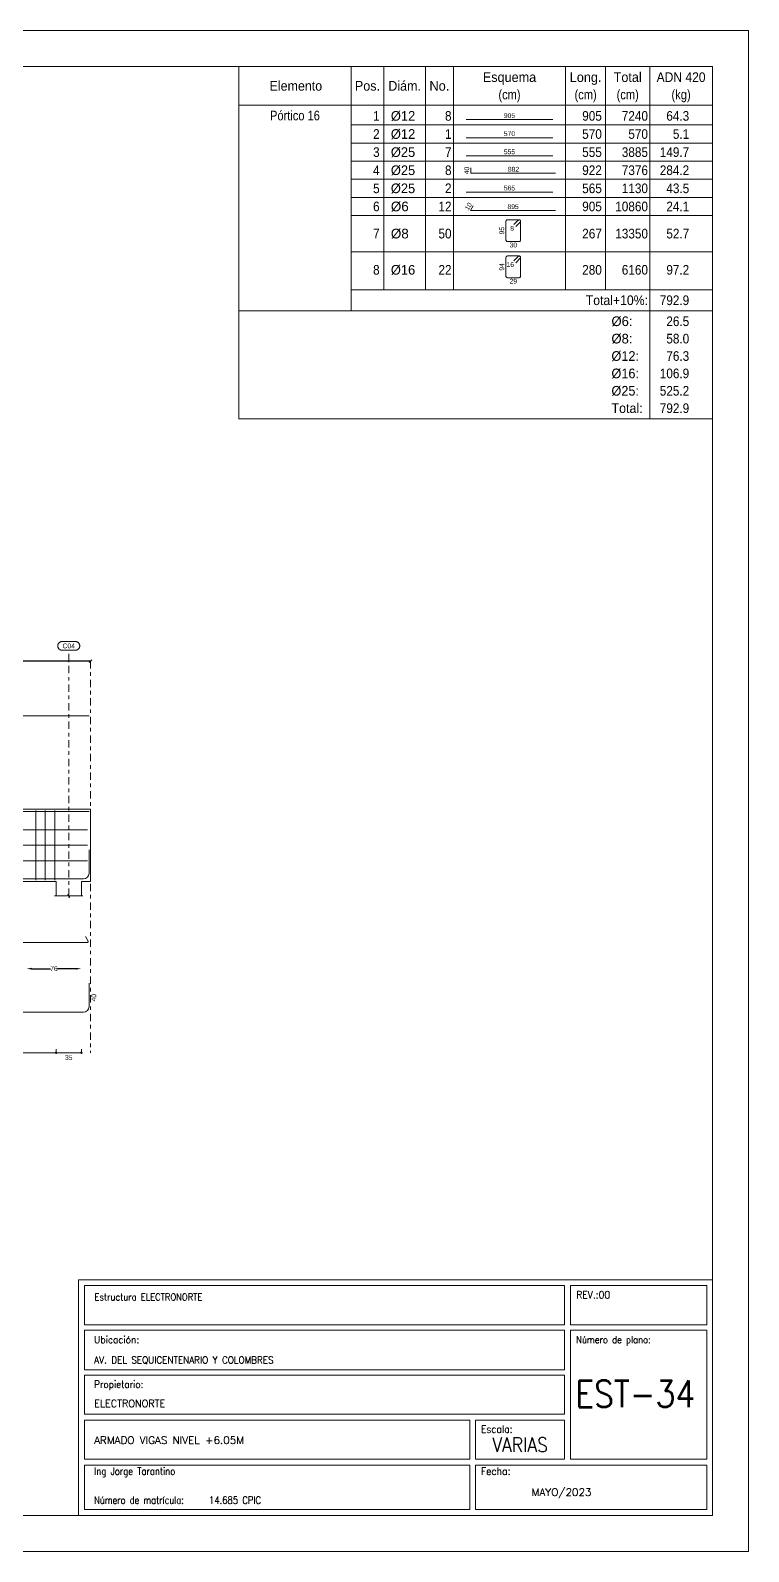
# Model space of a CAD drawing. Header units: millimetres. Extents: x 3 to 479, y -191 to 120.
# Drawn here: x 139.9 to 159.73, y -84.95 to -42.95 of the extents above; entities that cross this region are included whole.
import ezdxf
from ezdxf.enums import TextEntityAlignment as Align

# ---------------------------------------------------------------- set-up
doc = ezdxf.new("R2010")
doc.units = ezdxf.units.MM
doc.linetypes.add('CYPE_RAYAPUNTO', pattern=[0.4125, 0.2025, -0.105, 0, -0.105])
for name, color, linetype, lineweight in [('ALZ_CONT_NUDOS', 122, 'Continuous', 9), ('ALZ_CONT_VIG_HORMIGON', 2, 'Continuous', 9), ('ALZ_COT_COT_ANCLAJES', 3, 'Continuous', 0), ('ALZ_COT_COT_ARM', 3, 'Continuous', 0), ('ALZ_COT_COT_EST', 3, 'Continuous', 0), ('ALZ_COT_COT_LIN_APOYOS', 2, 'CYPE_RAYAPUNTO', 0), ('ALZ_COT_LONGITUD_PROYECTADA', 122, 'Continuous', 0), ('ALZ_COT_TEXTOS_ESTRIBOS', 122, 'Continuous', 0), ('ALZ_REF_COT_LIN_AUX_COTA', 2, 'CYPE_RAYAPUNTO', 9), ('ALZ_REF_REF_REFERENCIA', 3, 'Continuous', 9), ('ALZ_REF_TEXTO_REF_REFERENCIA', 3, 'Continuous', 9), ('ARM_LONGITUDINAL_Ø12', 171, 'Continuous', 9), ('ARM_LONGITUDINAL_Ø25', 20, 'Continuous', 9), ('ARM_LONGITUDINAL_Ø6', 151, 'Continuous', 9), ('ARM_TRANSVERSAL_Ø8', 32, 'Continuous', 9), ('CYPE', 7, 'Continuous', 0), ('DESPIECES_TABLA', 7, 'Continuous', 9), ('RECUAD_LIMITES', 2, 'Continuous', 0), ('RECUAD_MARCO', 1, 'Continuous', 20), ('TABLAS', 1, 'Continuous', 9), ('TEXTO_TABLAS', 1, 'Continuous', 0), ('TEXTOS_COTAS_DESPIECES_TABLA', 1, 'Continuous', 0)]:
    doc.layers.add(name, color=color, linetype=linetype, lineweight=lineweight)
doc.styles.add('CYPETXT', font='romans__.ttf', dxfattribs={"height": 0.2})
doc.styles.add('CYPETXT_0.2_romans', font='arial.ttf', dxfattribs={"height": 0.133333})
doc.styles.add('CYPETXT_romans', font='arial.ttf', dxfattribs={"height": 0.2})
doc.dimstyles.new('cype_arrow', dxfattribs={"dimtxt": 0.18, "dimasz": 0.15, "dimexe": 0.05, "dimexo": 0.05, "dimgap": 0, "dimtad": 0, "dimdec": 4, "dimzin": 0, "dimdsep": 46, "dimtxsty": 'CYPETXT_0.2_romans', "dimcen": 0.09, "dimadec": 0, "dimazin": 0, "dimtfac": 1, "dimtdec": 4, "dimtofl": 0, "dimtmove": 2, "dimatfit": 3, "dimfxl": 1, "dimtolj": 1, "dimtzin": 0, "dimarcsym": 0})
doc.dimstyles.new('cype_oblique', dxfattribs={"dimtxt": 0.18, "dimasz": 0.18, "dimexe": 0.05, "dimexo": 0.05, "dimgap": 0, "dimtad": 0, "dimdec": 4, "dimzin": 0, "dimdsep": 46, "dimtxsty": 'CYPETXT_0.2_romans', "dimblk": 'OBLIQUE', "dimtsz": 0.04, "dimcen": 0.09, "dimadec": 0, "dimazin": 0, "dimtfac": 1, "dimtdec": 4, "dimtofl": 0, "dimtmove": 2, "dimatfit": 3, "dimfxl": 1, "dimtolj": 1, "dimtzin": 0, "dimarcsym": 0})

# ---------------------------------------------------------------- blocks, each defined once
blk = doc.blocks.new('*D1004')
at = {"layer": 'ALZ_COT_LONGITUD_PROYECTADA', "color": 0, "lineweight": -2, "transparency": 16777216}
for p, q in [((124.198, -60.407), (124.278, -60.327)), ((124.238, -60.367), (132.725, -60.367)), ((141.558, -60.367), (133.071, -60.367)), ((141.518, -60.407), (141.598, -60.327))]:
    blk.add_line(p, q, dxfattribs=at)
at = {"layer": 'Defpoints', "color": 0, "transparency": 16777216}
for p in [(124.238, -60.367), (124.238, -60.367), (141.558, -60.367)]:
    blk.add_point(p, dxfattribs=at)
at = {"layer": 'ALZ_COT_LONGITUD_PROYECTADA', "color": 0, "transparency": 16777216, "insert": (132.898, -60.367), "char_height": 0.1333, "attachment_point": 5, "style": 'CYPETXT_0.2_romans'}
blk.add_mtext('\\A1;8.66', dxfattribs=at)
blk = doc.blocks.new('_OBLIQUE')
at = {"color": 0, "linetype": 'ByBlock', "lineweight": -2}
blk.add_line((-0.5, -0.5), (0.5, 0.5), dxfattribs=at)
blk = doc.blocks.new('*D1008')
at = {"layer": 'ALZ_COT_COT_ARM', "color": 0, "lineweight": -2, "transparency": 16777216}
for p, q in [((139.943, -68.86), (140.456, -68.86)), ((141.158, -68.86), (140.645, -68.86))]:
    blk.add_line(p, q, dxfattribs=at)
at = {"layer": 'ALZ_COT_COT_ARM', "color": 0, "transparency": 16777216}
for points in [[(139.943, -68.835), (139.943, -68.885), (139.793, -68.86)], [(141.158, -68.835), (141.158, -68.885), (141.308, -68.86)]]:
    blk.add_solid(points, dxfattribs=at)
at = {"layer": 'Defpoints', "color": 0, "transparency": 16777216}
for p in [(139.793, -68.86), (141.308, -68.86), (141.308, -68.86)]:
    blk.add_point(p, dxfattribs=at)
at = {"layer": 'ALZ_COT_COT_ARM', "color": 0, "transparency": 16777216, "insert": (140.55, -68.86), "char_height": 0.1333, "attachment_point": 5, "style": 'CYPETXT_0.2_romans'}
blk.add_mtext('\\A1;76', dxfattribs=at)

msp = doc.modelspace()

# ---------------------------------------------------------------- linework, layer by layer
at = {"layer": 'ALZ_CONT_NUDOS'}
for p, q in [((140.60793, -66.45177), (140.60793, -66.85177)), ((141.30793, -66.45177), (141.30793, -66.85177))]:
    msp.add_line(p, q, dxfattribs=at)
for points in [[(140.60793, -64.45177), (141.30793, -64.45177), (141.55793, -64.45177), (141.55793, -66.45177), (141.30793, -66.45177)], [(140.56793, -66.85177), (140.92793, -66.85177), (140.94293, -66.80177), (140.97293, -66.90177), (140.98793, -66.85177), (141.34793, -66.85177)]]:
    msp.add_lwpolyline(points, dxfattribs=at)
at = {"layer": 'ALZ_CONT_VIG_HORMIGON'}
for p, q in [((124.63793, -64.45177), (140.60793, -64.45177)), ((124.63793, -66.45177), (140.60793, -66.45177))]:
    msp.add_line(p, q, dxfattribs=at)
at = {"layer": 'ALZ_COT_COT_EST'}
msp.add_line((140.60793, -71.18112), (140.60793, -71.08112), dxfattribs=at)
for points in [[(137.41393, -71.18112), (140.60793, -71.18112), (140.60793, -71.08112)], [(140.60793, -71.18112), (141.30793, -71.18112), (141.30793, -71.08112)]]:
    msp.add_lwpolyline(points, dxfattribs=at)
for centre in [(140.60793, -71.18112), (140.60793, -71.18112), (141.30793, -71.18112)]:
    msp.add_circle(centre, 0.02, dxfattribs=at)
at = {"layer": 'ALZ_COT_COT_LIN_APOYOS'}
msp.add_line((141.55793, -60.36698), (141.55793, -71.18112), dxfattribs=at)
at = {"layer": 'ALZ_REF_COT_LIN_AUX_COTA'}
for p, q in [((140.95793, -60.36698), (140.95793, -60.06698)), ((140.95793, -66.85177), (140.95793, -60.36698))]:
    msp.add_line(p, q, dxfattribs=at)
at = {"layer": 'ALZ_REF_REF_REFERENCIA'}
msp.add_lwpolyline([(141.14193, -59.82698), (141.14994, -59.82725), (141.15792, -59.82805), (141.16583, -59.82938), (141.17363, -59.83124), (141.18129, -59.83362), (141.18877, -59.8365), (141.19605, -59.83988), (141.20308, -59.84373), (141.20984, -59.84805), (141.2163, -59.8528), (141.22242, -59.85798), (141.22818, -59.86356), (141.23356, -59.8695), (141.23853, -59.8758), (141.24307, -59.88241), (141.24716, -59.88931), (141.25078, -59.89647), (141.25391, -59.90385), (141.25654, -59.91143), (141.25866, -59.91916), (141.26025, -59.92702), (141.26132, -59.93497), (141.26186, -59.94297), (141.26186, -59.95099), (141.26132, -59.95899), (141.26025, -59.96694), (141.25866, -59.9748), (141.25654, -59.98253), (141.25391, -59.99011), (141.25078, -59.99749), (141.24716, -60.00465), (141.24307, -60.01155), (141.23853, -60.01816), (141.23356, -60.02445), (141.22818, -60.0304), (141.22242, -60.03598), (141.2163, -60.04116), (141.20984, -60.04591), (141.20308, -60.05023), (141.19605, -60.05408), (141.18877, -60.05746), (141.18129, -60.06034), (141.17363, -60.06272), (141.16583, -60.06458), (141.15792, -60.06591), (141.14994, -60.06671), (141.14193, -60.06698), (140.77393, -60.06698), (140.76591, -60.06671), (140.75793, -60.06591), (140.75002, -60.06458), (140.74222, -60.06272), (140.73456, -60.06034), (140.72708, -60.05746), (140.7198, -60.05408), (140.71277, -60.05023), (140.70601, -60.04591), (140.69956, -60.04116), (140.69343, -60.03598), (140.68767, -60.0304), (140.68229, -60.02445), (140.67732, -60.01816), (140.67278, -60.01155), (140.66869, -60.00465), (140.66508, -59.99749), (140.66194, -59.99011), (140.65931, -59.98253), (140.65719, -59.9748), (140.6556, -59.96694), (140.65453, -59.95899), (140.65399, -59.95099), (140.65399, -59.94297), (140.65453, -59.93497), (140.6556, -59.92702), (140.65719, -59.91916), (140.65931, -59.91143), (140.66194, -59.90385), (140.66508, -59.89647), (140.66869, -59.88931), (140.67278, -59.88241), (140.67732, -59.8758), (140.68229, -59.8695), (140.68767, -59.86356), (140.69343, -59.85798), (140.69956, -59.8528), (140.70601, -59.84805), (140.71277, -59.84373), (140.7198, -59.83988), (140.72708, -59.8365), (140.73456, -59.83362), (140.74222, -59.83124), (140.75002, -59.82938), (140.75793, -59.82805), (140.76591, -59.82725), (140.77393, -59.82698), (141.14193, -59.82698)], close=True, dxfattribs=at)
at = {"layer": 'ARM_LONGITUDINAL_Ø12'}
for points in [[(141.51793, -61.87446), (123.41793, -61.87446)], [(141.51793, -64.52377), (123.41793, -64.52377)]]:
    msp.add_lwpolyline(points, dxfattribs=at)
at = {"layer": 'ARM_LONGITUDINAL_Ø25'}
for points in [[(141.51793, -65.57977), (141.51793, -66.22977), (141.50651, -66.28718), (141.47399, -66.33584), (141.42533, -66.36835), (141.36793, -66.37977), (123.87793, -66.37977)], [(141.51793, -69.26112), (141.51793, -69.91112), (141.50651, -69.96852), (141.47399, -70.01719), (141.42533, -70.0497), (141.36793, -70.06112), (123.87793, -70.06112)]]:
    msp.add_lwpolyline(points, dxfattribs=at)
at = {"layer": 'ARM_LONGITUDINAL_Ø6'}
for points in [[(123.61793, -65.02244), (141.47636, -65.02244)], [(123.61793, -65.45177), (141.47636, -65.45177)], [(123.61793, -65.88111), (141.47636, -65.88111)], [(123.61793, -68.13991), (141.47636, -68.13991), (141.48742, -68.13063), (141.49463, -68.11813), (141.49714, -68.10391), (141.41793, -67.9667)]]:
    msp.add_lwpolyline(points, dxfattribs=at)
at = {"layer": 'ARM_TRANSVERSAL_Ø8'}
for p, q in [((140.05093, -64.49177), (140.05093, -66.41177)), ((140.31093, -64.49177), (140.31093, -66.41177)), ((140.57093, -64.49177), (140.57093, -66.41177))]:
    msp.add_line(p, q, dxfattribs=at)
at = {"layer": 'CYPE', "color": 1}
for points in [[(141.23093, -83.95316), (158.73093, -83.95316), (158.73093, -77.45316), (141.23093, -77.45316), (141.23093, -83.95316)], [(141.39093, -78.69316), (154.65093, -78.69316), (154.65093, -77.60316), (141.39093, -77.60316), (141.39093, -78.69316)], [(154.81093, -78.69316), (158.58093, -78.69316), (158.58093, -77.60316), (154.81093, -77.60316), (154.81093, -78.69316)], [(141.39093, -79.93316), (154.65093, -79.93316), (154.65093, -78.84316), (141.39093, -78.84316), (141.39093, -79.93316)], [(154.81093, -82.40316), (158.58093, -82.40316), (158.58093, -78.84316), (154.81093, -78.84316), (154.81093, -82.40316)], [(141.39093, -81.16316), (154.65093, -81.16316), (154.65093, -80.08316), (141.39093, -80.08316), (141.39093, -81.16316)], [(141.39093, -82.40316), (152.03093, -82.40316), (152.03093, -81.32316), (141.39093, -81.32316), (141.39093, -82.40316)], [(152.19093, -82.40316), (154.65093, -82.40316), (154.65093, -81.32316), (152.19093, -81.32316), (152.19093, -82.40316)], [(141.39093, -83.79316), (152.03093, -83.79316), (152.03093, -82.56316), (141.39093, -82.56316), (141.39093, -83.79316)], [(152.19093, -83.79316), (158.58093, -83.79316), (158.58093, -82.56316), (152.19093, -82.56316), (152.19093, -83.79316)]]:
    msp.add_lwpolyline(points, close=True, dxfattribs=at)
at = {"layer": 'DESPIECES_TABLA'}
for points in [[(151.92893, -45.41516), (154.32893, -45.41516)], [(151.92893, -45.91516), (154.32893, -45.91516)], [(151.92893, -46.41516), (154.32893, -46.41516)], [(152.05775, -46.74597), (152.05775, -46.89597), (154.40273, -46.89597)], [(151.92893, -47.41516), (154.32893, -47.41516)], [(152.12407, -47.79973), (152.04907, -47.92964), (154.40313, -47.92964)], [(153.30223, -48.3688), (153.42466, -48.24637), (153.4294, -48.24059), (153.43292, -48.23401), (153.43509, -48.22686), (153.43582, -48.21943), (153.43509, -48.212), (153.43292, -48.20485), (153.4294, -48.19827), (153.42466, -48.1925), (153.41889, -48.18776), (153.4123, -48.18424), (153.40516, -48.18207), (153.39772, -48.18134), (153.07034, -48.18134), (153.05576, -48.18424), (153.04341, -48.1925), (153.03515, -48.20485), (153.03225, -48.21943), (153.03225, -48.74325), (153.03515, -48.75782), (153.04341, -48.77018), (153.05576, -48.77844), (153.07034, -48.78134), (153.39772, -48.78134), (153.4123, -48.77844), (153.42466, -48.77018), (153.43292, -48.75782), (153.43582, -48.74325), (153.43582, -48.21943), (153.43509, -48.212), (153.43292, -48.20485), (153.4294, -48.19827), (153.42466, -48.1925), (153.41889, -48.18776), (153.4123, -48.18424), (153.40516, -48.18207), (153.39772, -48.18134), (153.39029, -48.18207), (153.38315, -48.18424), (153.37656, -48.18776), (153.37079, -48.1925), (153.24835, -48.31493)], [(153.30292, -49.36729), (153.42445, -49.24576), (153.42916, -49.24003), (153.43265, -49.23349), (153.4348, -49.2264), (153.43553, -49.21902), (153.4348, -49.21164), (153.43265, -49.20455), (153.42916, -49.19801), (153.42445, -49.19228), (153.41872, -49.18758), (153.41219, -49.18408), (153.40509, -49.18193), (153.39772, -49.18121), (153.06998, -49.18121), (153.05551, -49.18408), (153.04324, -49.19228), (153.03505, -49.20455), (153.03217, -49.21902), (153.03217, -49.74339), (153.03505, -49.75786), (153.04324, -49.77013), (153.05551, -49.77833), (153.06998, -49.78121), (153.39772, -49.78121), (153.41219, -49.77833), (153.42445, -49.77013), (153.43265, -49.75786), (153.43553, -49.74339), (153.43553, -49.21902), (153.4348, -49.21164), (153.43265, -49.20455), (153.42916, -49.19801), (153.42445, -49.19228), (153.41872, -49.18758), (153.41219, -49.18408), (153.40509, -49.18193), (153.39772, -49.18121), (153.39034, -49.18193), (153.38324, -49.18408), (153.37671, -49.18758), (153.37098, -49.19228), (153.24944, -49.31382)]]:
    msp.add_lwpolyline(points, dxfattribs=at)
at = {"layer": 'RECUAD_LIMITES'}
msp.add_lwpolyline([(100.33093, -84.95316), (159.73093, -84.95316), (159.73093, -42.95316), (100.33093, -42.95316), (100.33093, -84.95316)], close=True, dxfattribs=at)
at = {"layer": 'RECUAD_MARCO'}
msp.add_lwpolyline([(102.83093, -83.95316), (158.73093, -83.95316), (158.73093, -43.95316), (102.83093, -43.95316), (102.83093, -83.95316)], close=True, dxfattribs=at)
at = {"layer": 'TABLAS'}
for p, q in [((145.65493, -45.06316), (145.65493, -43.95316)), ((145.65493, -43.95316), (158.73093, -43.95316)), ((148.75493, -45.06316), (148.75493, -43.95316)), ((149.65893, -45.06316), (149.65893, -43.95316)), ((150.80693, -45.06316), (150.80693, -43.95316)), ((151.57893, -45.06316), (151.57893, -43.95316)), ((154.67893, -45.06316), (154.67893, -43.95316)), ((155.78293, -45.06316), (155.78293, -43.95316)), ((157.00293, -45.06316), (157.00293, -43.95316)), ((158.73093, -45.06316), (158.73093, -43.95316)), ((145.65493, -45.01316), (158.73093, -45.01316)), ((145.65493, -50.64316), (145.65493, -45.06316)), ((148.75493, -50.64316), (148.75493, -45.06316)), ((149.65893, -50.11316), (149.65893, -45.06316)), ((150.80693, -50.11316), (150.80693, -45.06316)), ((151.57893, -50.11316), (151.57893, -45.06316)), ((154.67893, -50.11316), (154.67893, -45.06316)), ((155.78293, -50.11316), (155.78293, -45.06316)), ((157.00293, -50.64316), (157.00293, -45.06316)), ((158.73093, -50.64316), (158.73093, -45.06316)), ((148.75493, -50.11316), (158.73093, -50.11316)), ((145.65493, -50.74316), (145.65493, -50.64316)), ((145.65493, -50.69316), (158.73093, -50.69316)), ((145.65493, -51.22316), (145.65493, -50.74316)), ((148.75493, -50.69316), (148.75493, -50.64316)), ((157.00293, -50.74316), (157.00293, -50.64316)), ((157.00293, -51.22316), (157.00293, -50.74316)), ((158.73093, -50.74316), (158.73093, -50.64316)), ((158.73093, -51.22316), (158.73093, -50.74316)), ((145.65493, -51.70316), (145.65493, -51.22316)), ((157.00293, -51.70316), (157.00293, -51.22316)), ((158.73093, -51.70316), (158.73093, -51.22316)), ((145.65493, -52.18316), (145.65493, -51.70316)), ((157.00293, -52.18316), (157.00293, -51.70316)), ((158.73093, -52.18316), (158.73093, -51.70316)), ((145.65493, -52.66316), (145.65493, -52.18316)), ((157.00293, -52.66316), (157.00293, -52.18316)), ((158.73093, -52.66316), (158.73093, -52.18316)), ((145.65493, -53.14316), (145.65493, -52.66316)), ((157.00293, -53.14316), (157.00293, -52.66316)), ((158.73093, -53.14316), (158.73093, -52.66316)), ((145.65493, -53.67316), (145.65493, -53.14316)), ((157.00293, -53.67316), (157.00293, -53.14316)), ((158.73093, -53.67316), (158.73093, -53.14316)), ((145.65493, -53.67316), (158.73093, -53.67316))]:
    msp.add_line(p, q, dxfattribs=at)
at = {"layer": 'TEXTO_TABLAS'}
for p, q in [((148.75493, -45.56316), (158.73093, -45.56316)), ((148.75493, -46.06316), (158.73093, -46.06316)), ((148.75493, -46.56316), (158.73093, -46.56316)), ((148.75493, -47.06316), (158.73093, -47.06316)), ((148.75493, -47.56316), (158.73093, -47.56316)), ((148.75493, -48.06316), (158.73093, -48.06316)), ((148.75493, -49.06316), (158.73093, -49.06316))]:
    msp.add_line(p, q, dxfattribs=at)

# ---------------------------------------------------------------- texts
at = {"layer": 'ALZ_COT_COT_ANCLAJES', "style": 'CYPETXT_romans', "width": 0.872274}
msp.add_text('40', height=0.133333, rotation=90, dxfattribs=at).set_placement((141.58459, -69.66112), align=Align.TOP_CENTER)
at = {"layer": 'ALZ_COT_TEXTOS_ESTRIBOS', "style": 'CYPETXT_romans', "width": 0.872274}
msp.add_text('35', height=0.133333, dxfattribs=at).set_placement((140.95793, -71.24779), align=Align.TOP_CENTER)
at = {"layer": 'ALZ_REF_TEXTO_REF_REFERENCIA', "style": 'CYPETXT_romans', "width": 0.8832}
msp.add_text('C04', height=0.133333, dxfattribs=at).set_placement((140.95793, -59.94698), align=Align.MIDDLE_CENTER)
at = {"layer": 'CYPE', "color": 5, "style": 'CYPETXT'}
for s, width, p in [('Estructura ELECTRONORTE', 0.842437, (141.67093, -78.02316)), ('AV. DEL SEQUICENTENARIO Y COLOMBRES', 0.887423, (141.66093, -79.76316)), ('ELECTRONORTE', 0.974409, (141.66093, -80.96316)), ('ARMADO VIGAS NIVEL +6.05M', 1.047361, (141.66093, -81.97753)), ('Ing Jorge Tarantino', 0.851105, (141.66093, -82.83316)), ('14.685 CPIC', 0.851936, (144.83093, -83.63316)), ('MAYO/2023', 1.047361, (153.74093, -83.41316))]:
    msp.add_text(s, height=0.2, dxfattribs=dict(at, width=width)).set_placement(p)
at = {"layer": 'CYPE', "color": 4, "style": 'CYPETXT'}
for s, width, p in [('REV.:00', 0.927655, (154.97093, -77.96316)), ('Ubicación:', 0.90604, (141.66093, -79.20316)), ('Número de plano:', 0.844847, (154.97093, -79.20316)), ('Propietario:', 0.885908, (141.66093, -80.43316)), ('Escala:', 0.925891, (152.34093, -81.67316)), ('Fecha:', 0.933698, (152.34093, -82.83316)), ('Número de matrícula:', 0.83516, (141.66093, -83.63316))]:
    msp.add_text(s, height=0.2, dxfattribs=dict(at, width=width)).set_placement(p)
at = {"layer": 'CYPE', "color": 5, "style": 'CYPETXT'}
for s, height, width, p in [('EST-34', 0.733333, 0.872274, (156.60093, -80.96649)), ('VARIAS', 0.4, 0.869965, (153.42093, -82.20316))]:
    msp.add_text(s, height=height, dxfattribs=dict(at, width=width)).set_placement(p, align=Align.CENTER)
at = {"layer": 'TEXTO_TABLAS', "style": 'CYPETXT_romans'}
for s, width, p in [('Total', 0.935673, (156.39293, -44.24316)), ('Elemento', 0.923378, (147.22993, -44.48316)), ('Pos.', 0.930268, (149.20693, -44.48316)), ('Diám.', 0.924488, (150.23293, -44.48316)), ('No.', 0.948905, (151.19293, -44.48316)), ('Esquema', 0.93681, (153.12893, -44.24316)), ('Long.', 0.9375, (155.23093, -44.24316)), ('ADN 420', 0.893197, (157.86693, -44.24316)), ('(cm)', 0.819001, (153.12893, -44.72316)), ('(cm)', 0.819001, (155.23093, -44.72316)), ('(cm)', 0.819001, (156.39293, -44.72316)), ('(kg)', 0.827954, (157.86693, -44.72316)), ('Pórtico 16', 0.820327, (147.20493, -45.30316))]:
    msp.add_text(s, height=0.266667, dxfattribs=dict(at, width=width)).set_placement(p, align=Align.MIDDLE_CENTER)
for s, height, width, p in [('1', 0.26667, 0.872274, (149.54293, -45.31316)), ('8', 0.26667, 0.872274, (151.52893, -45.31316)), ('905', 0.266667, 0.872274, (155.67893, -45.31316)), ('7240', 0.266667, 0.872274, (156.95293, -45.31316)), ('64.3', 0.266667, 0.869308, (158.09093, -45.31316)), ('2', 0.26667, 0.872274, (149.54293, -45.81316)), ('1', 0.26667, 0.872274, (151.52893, -45.81316)), ('570', 0.266667, 0.872274, (155.67893, -45.81316)), ('570', 0.266667, 0.872274, (156.95293, -45.81316)), ('5.1', 0.266667, 0.868127, (158.09093, -45.81316)), ('3', 0.26667, 0.872274, (149.54293, -46.31316)), ('7', 0.26667, 0.872274, (151.52893, -46.31316)), ('555', 0.266667, 0.872274, (155.67893, -46.31316)), ('3885', 0.266667, 0.872274, (156.95293, -46.31316)), ('149.7', 0.266667, 0.869965, (158.09093, -46.31316)), ('4', 0.26667, 0.872274, (149.54293, -46.81316)), ('8', 0.26667, 0.872274, (151.52893, -46.81316)), ('922', 0.266667, 0.872274, (155.67893, -46.81316)), ('7376', 0.266667, 0.872274, (156.95293, -46.81316)), ('284.2', 0.266667, 0.869965, (158.09093, -46.81316)), ('5', 0.26667, 0.872274, (149.54293, -47.31316)), ('2', 0.26667, 0.872274, (151.52893, -47.31316)), ('565', 0.266667, 0.872274, (155.67893, -47.31316)), ('1130', 0.266667, 0.872274, (156.95293, -47.31316)), ('43.5', 0.266667, 0.869308, (158.09093, -47.31316)), ('6', 0.26667, 0.872274, (149.54293, -47.81316)), ('12', 0.266667, 0.872274, (151.52893, -47.81316)), ('905', 0.266667, 0.872274, (155.67893, -47.81316)), ('10860', 0.266667, 0.872274, (156.95293, -47.81316)), ('24.1', 0.266667, 0.869308, (158.09093, -47.81316)), ('7', 0.26667, 0.872274, (149.54293, -48.56316)), ('50', 0.266667, 0.872274, (151.52893, -48.56316)), ('267', 0.266667, 0.872274, (155.67893, -48.56316)), ('13350', 0.266667, 0.872274, (156.95293, -48.56316)), ('52.7', 0.266667, 0.869308, (158.09093, -48.56316)), ('8', 0.26667, 0.872274, (149.54293, -49.56316)), ('22', 0.266667, 0.872274, (151.52893, -49.56316)), ('280', 0.266667, 0.872274, (155.67893, -49.56316)), ('6160', 0.266667, 0.872274, (156.95293, -49.56316)), ('97.2', 0.266667, 0.869308, (158.09093, -49.56316)), ('Total+10%:', 0.266667, 0.906671, (156.95293, -50.40316)), ('792.9', 0.266667, 0.869965, (158.09093, -50.40316)), ('26.5', 0.266667, 0.869308, (158.09093, -50.98316)), ('58.0', 0.266667, 0.869308, (158.09093, -51.46316)), ('76.3', 0.266667, 0.869308, (158.09093, -51.94316)), ('106.9', 0.266667, 0.869965, (158.09093, -52.42316)), ('525.2', 0.266667, 0.869965, (158.09093, -52.90316)), ('792.9', 0.266667, 0.869965, (158.09093, -53.38316))]:
    msp.add_text(s, height=height, dxfattribs=dict(at, width=width)).set_placement(p, align=Align.MIDDLE_RIGHT)
for s, width, p in [('%%c12', 0.955414, (149.85293, -45.31316)), ('%%c12', 0.955414, (149.85293, -45.81316)), ('%%c25', 0.955414, (149.85293, -46.31316)), ('%%c25', 0.955414, (149.85293, -46.81316)), ('%%c25', 0.955414, (149.85293, -47.31316)), ('%%c6', 0.99505, (149.85293, -47.81316)), ('%%c8', 0.99505, (149.85293, -48.56316)), ('%%c16', 0.955414, (149.85293, -49.56316)), ('%%c6:', 0.966972, (155.94493, -50.98316)), ('%%c8:', 0.966972, (155.94493, -51.46316)), ('%%c12:', 0.940736, (155.94493, -51.94316)), ('%%c16:', 0.940736, (155.94493, -52.42316)), ('%%c25:', 0.940736, (155.94493, -52.90316)), ('Total:', 0.925563, (155.94493, -53.38316))]:
    msp.add_text(s, height=0.266667, dxfattribs=dict(at, width=width)).set_placement(p, align=Align.MIDDLE_LEFT)
at = {"layer": 'TEXTOS_COTAS_DESPIECES_TABLA', "style": 'CYPETXT_romans', "width": 0.872274}
for s, p in [('905', (153.12893, -45.37116)), ('570', (153.12893, -45.87116)), ('555', (153.12893, -46.37116)), ('882', (153.24021, -46.85335)), ('565', (153.12893, -47.37116)), ('895', (153.22884, -47.88658))]:
    msp.add_text(s, height=0.133333, dxfattribs=at).set_placement(p, align=Align.CENTER)
for s, rotation, p in [('40', 90, (152.01513, -46.82097)), ('10', 60.00071, (152.04929, -47.84316)), ('95', 90, (152.98203, -48.48134)), ('94', 90, (152.98232, -49.48121))]:
    msp.add_text(s, height=0.133333, rotation=rotation, dxfattribs=at).set_placement(p, align=Align.CENTER)
for s, height, p in [('8', 0.13333, (153.25223, -48.4188)), ('16', 0.133333, (153.25292, -49.41729))]:
    msp.add_text(s, height=height, dxfattribs=at).set_placement(p, align=Align.MIDDLE_RIGHT)
for s, p in [('30', (153.23403, -48.81164)), ('29', (153.23385, -49.81178))]:
    msp.add_text(s, height=0.133333, dxfattribs=at).set_placement(p, align=Align.TOP_CENTER)

# ---------------------------------------------------------------- dimensions: what is measured, and where the dimension line sits
at = {"layer": 'ALZ_COT_COT_ARM'}
dim = msp.add_aligned_dim(p1=(139.79306, -68.85992), p2=(141.30793, -68.85992), distance=0, text='76', dimstyle='cype_arrow', override={"dimexe": 0, "dimexo": 0}, dxfattribs=at)
dim.commit()
dim.dimension.update_dxf_attribs({"geometry": '*D1008', "text_midpoint": (140.55049, -68.85992)})
at = {"layer": 'ALZ_COT_LONGITUD_PROYECTADA'}
dim = msp.add_aligned_dim(p1=(141.55793, -60.36698), p2=(124.23793, -60.36698), distance=0, text='8.66', dimstyle='cype_oblique', override={"dimexe": 0, "dimexo": 0}, dxfattribs=at)
dim.commit()
dim.dimension.update_dxf_attribs({"geometry": '*D1004', "text_midpoint": (132.89793, -60.36698)})

doc.saveas('drawing.dxf')
